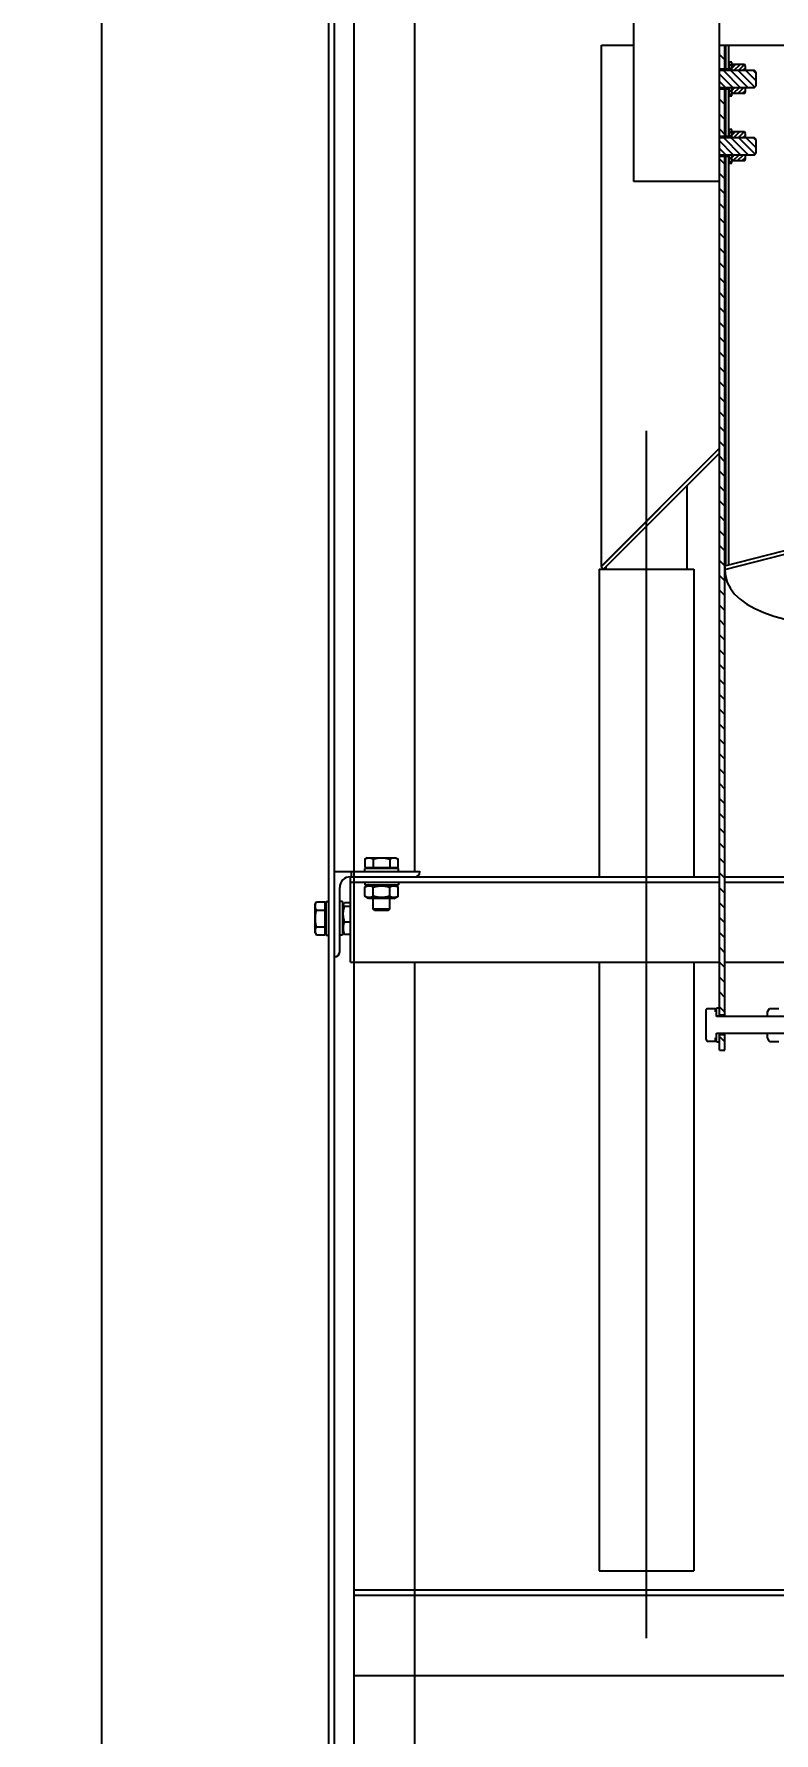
# Model space of a CAD drawing. Extents: x -24065 to -11187, y -102841 to -92978.
# Drawn here: x -22012 to -21572, y -96837 to -95827 of the extents above; entities that cross this region are included whole.
import ezdxf

# ---------------------------------------------------------------- set-up
doc = ezdxf.new("R2010")
doc.units = 0
doc.header["$LTSCALE"] = 200
doc.header["$MEASUREMENT"] = 0
doc.header["$PDMODE"] = 35
doc.header["$PDSIZE"] = 5
doc.linetypes.add('CENTER', pattern=[2, 1.25, -0.25, 0.25, -0.25])
for name, color, linetype in [('DIM', 1, 'Continuous'), ('HACH', 9, 'Continuous'), ('M3', 3, 'Continuous'), ('M4', 4, 'Continuous'), ('MC1', 8, 'CENTER')]:
    doc.layers.add(name, color=color, linetype=linetype)
doc.styles.add('ROMANS', font='romans.shx')
doc.dimstyles.new('CEMI-1. 25', dxfattribs={"dimscale": 25, "dimtxt": 2.5, "dimasz": 2.5, "dimexe": 1, "dimexo": 1, "dimtad": 1, "dimdec": 0, "dimtxsty": 'ROMANS', "dimcen": 0, "dimclrd": 1, "dimclre": 1, "dimclrt": 3, "dimadec": 0, "dimazin": 2, "dimtfac": 1, "dimtdec": 0, "dimtmove": 0, "dimatfit": 3, "dimfxl": 1.25, "dimlwd": -1, "dimlwe": -1, "dimarcsym": 1})
pattern_1 = [(135, (4574.1627, 1708.9625), (-2.2097087, -2.2097087), [])]
pattern_2 = [(45, (4574.1627, 1708.9625), (-1.32582521, 1.32582521), [])]

# ---------------------------------------------------------------- blocks, each defined once
blk = doc.blocks.new('ghhfhf')
at = {"layer": 'HACH'}
h = blk.add_hatch(dxfattribs=at)
h.set_pattern_fill('ANSI31', color=256, scale=50, style=0)
h.set_pattern_definition([(135, (-27662.785, 1708.9625), (4.4194174, 4.4194174), [])])
h.paths.add_polyline_path([(-11879.3, -19608.8), (-11882.5, -19608.8), (-11882.5, -19614.3), (-11882.5, -19617.8), (-11879.3, -19617.8)])
h.paths.add_polyline_path([(-11882.5, -19101.7), (-11882.5, -19086.9), (-11879.3, -19086.9), (-11879.3, -19330.2), (-11879.3, -19332.3), (-11879.3, -19597.8), (-11882.5, -19597.8), (-11882.5, -19588.1)])
h.paths.add_polyline_path([(-11882.5, -19074.9), (-11882.5, -19046.9), (-11879.3, -19046.9), (-11879.3, -19074.9)])
h.paths.add_polyline_path([(-11882.5, -19034.9), (-11882.5, -19020.9), (-11879.3, -19020.9), (-11879.3, -19034.9)])
h = blk.add_hatch(dxfattribs=at)
h.set_pattern_fill('ANSI31', color=256, scale=12.5, style=0)
h.set_pattern_definition([(45, (4574.1627, 1748.9625), (-1.10485435, 1.10485435), [])])
h.paths.add_polyline_path([(-11875.1, -19030.9), (-11876.8, -19030.9), (-11876.8, -19035.6), (-11875.1, -19035.6), (-11875.1, -19033.2)])
h.paths.add_polyline_path([(-11876.8, -19050.9), (-11875.1, -19050.9), (-11875.1, -19048.5), (-11875.1, -19046.1), (-11876.8, -19046.1)])
h = blk.add_hatch(dxfattribs=at)
h.set_pattern_fill('ANSI31', color=256, scale=15, style=0)
h.set_pattern_definition(pattern_2)
h.paths.add_polyline_path([(-11874.6, -19049.4), (-11867.6, -19049.4), (-11867.1, -19048.5), (-11867.1, -19045.9), (-11875.1, -19045.9), (-11875.1, -19046.1), (-11875.1, -19048.5)])
h.paths.add_polyline_path([(-11867.6, -19032.3), (-11874.6, -19032.3), (-11875.1, -19033.2), (-11875.1, -19035.6), (-11875.1, -19035.9), (-11867.1, -19035.9), (-11867.1, -19033.2)])
h = blk.add_hatch(dxfattribs=at)
h.set_pattern_fill('ANSI31', color=256, scale=25, angle=90, style=0)
h.set_pattern_definition(pattern_1)
h.paths.add_polyline_path([(-11861.6, -19045.9), (-11860.7, -19044.9), (-11860.7, -19036.8), (-11861.6, -19035.9), (-11867.1, -19035.9), (-11875.1, -19035.9), (-11882.5, -19035.9), (-11882.5, -19045.9), (-11875.1, -19045.9), (-11867.1, -19045.9)])
h = blk.add_hatch(dxfattribs=at)
h.set_pattern_fill('ANSI31', color=256, scale=25, angle=90, style=0)
h.set_pattern_definition(pattern_1)
h.paths.add_polyline_path([(-11861.6, -19085.9), (-11860.7, -19084.9), (-11860.7, -19076.8), (-11861.6, -19075.9), (-11867.1, -19075.9), (-11875.1, -19075.9), (-11882.5, -19075.9), (-11882.5, -19085.9), (-11875.1, -19085.9), (-11867.1, -19085.9)])
h = blk.add_hatch(dxfattribs=at)
h.set_pattern_fill('ANSI31', color=256, scale=12.5, style=0)
h.set_pattern_definition([(45, (4574.1627, 1708.9625), (-1.10485435, 1.10485435), [])])
h.paths.add_polyline_path([(-11875.1, -19070.9), (-11876.8, -19070.9), (-11876.8, -19075.6), (-11875.1, -19075.6), (-11875.1, -19073.2)])
h.paths.add_polyline_path([(-11876.8, -19090.9), (-11875.1, -19090.9), (-11875.1, -19088.5), (-11875.1, -19086.1), (-11876.8, -19086.1)])
h = blk.add_hatch(dxfattribs=at)
h.set_pattern_fill('ANSI31', color=256, scale=15, style=0)
h.set_pattern_definition(pattern_2)
h.paths.add_polyline_path([(-11874.6, -19089.4), (-11867.6, -19089.4), (-11867.1, -19088.5), (-11867.1, -19085.9), (-11875.1, -19085.9), (-11875.1, -19086.1), (-11875.1, -19088.5)])
h.paths.add_polyline_path([(-11867.6, -19072.3), (-11874.6, -19072.3), (-11875.1, -19073.2), (-11875.1, -19075.6), (-11875.1, -19075.9), (-11867.1, -19075.9), (-11867.1, -19073.2)])
at = {"layer": 'M3'}
for p, q in [((-11933.3, -19101.7), (-11933.3, -18731.7)), ((-11882.5, -19597.8), (-11882.5, -18731.7)), ((-12114.3, -20157.2), (-12114.3, -18956.7)), ((-12111.1, -20153.5), (-12111.1, -18956.7)), ((-12063.5, -18956.7), (-12063.5, -19511.6)), ((-11952.6, -19020.9), (-11933.3, -19020.9)), ((-11952.6, -19330.5), (-11952.6, -19020.9)), ((-11882.5, -19020.9), (-11758.6, -19020.9)), ((-11879.3, -19035.9), (-11879.3, -19020.9)), ((-11879.2, -19035.9), (-11879.2, -19020.9)), ((-11878.9, -19020.9), (-11878.9, -19034.9)), ((-11876.9, -19034.9), (-11876.9, -19020.9)), ((-11882.5, -19034.9), (-11879.3, -19034.9)), ((-11878.9, -19034.9), (-11876.9, -19034.9)), ((-11875.1, -19030.9), (-11876.8, -19030.9)), ((-11876.8, -19035.9), (-11876.8, -19030.9)), ((-11876.8, -19035.6), (-11875.1, -19035.6)), ((-11875.1, -19035.9), (-11875.1, -19030.9)), ((-11874.6, -19032.3), (-11875.1, -19033.2)), ((-11867.6, -19032.3), (-11874.6, -19032.3)), ((-11867.1, -19033.2), (-11867.6, -19032.3)), ((-11867.1, -19035.9), (-11867.1, -19033.2)), ((-11861.6, -19035.9), (-11882.5, -19035.9)), ((-11860.7, -19036.8), (-11861.6, -19035.9)), ((-11861.6, -19045.9), (-11860.7, -19044.9)), ((-11860.7, -19044.9), (-11860.7, -19036.8)), ((-11882.5, -19045.9), (-11861.6, -19045.9)), ((-11879.3, -19046.9), (-11882.5, -19046.9)), ((-11879.3, -19075.9), (-11879.3, -19045.9)), ((-11879.2, -19075.9), (-11879.2, -19045.9)), ((-11876.9, -19046.9), (-11878.9, -19046.9)), ((-11878.9, -19046.9), (-11878.9, -19074.9)), ((-11876.9, -19074.9), (-11876.9, -19046.9)), ((-11876.8, -19050.9), (-11876.8, -19045.9)), ((-11875.1, -19046.1), (-11876.8, -19046.1)), ((-11876.8, -19050.9), (-11875.1, -19050.9)), ((-11875.1, -19050.9), (-11875.1, -19045.9)), ((-11875.1, -19048.5), (-11874.6, -19049.4)), ((-11874.6, -19049.4), (-11867.6, -19049.4)), ((-11868.4, -19049.5), (-11873.9, -19049.5)), ((-11867.6, -19049.4), (-11867.1, -19048.5)), ((-11867.1, -19048.5), (-11867.1, -19045.9)), ((-11882.5, -19074.9), (-11879.3, -19074.9)), ((-11861.6, -19075.9), (-11882.5, -19075.9)), ((-11878.9, -19074.9), (-11876.9, -19074.9)), ((-11875.1, -19070.9), (-11876.8, -19070.9)), ((-11876.8, -19075.9), (-11876.8, -19070.9)), ((-11876.8, -19075.6), (-11875.1, -19075.6)), ((-11875.1, -19075.9), (-11875.1, -19070.9)), ((-11874.6, -19072.3), (-11875.1, -19073.2)), ((-11867.6, -19072.3), (-11874.6, -19072.3)), ((-11867.1, -19073.2), (-11867.6, -19072.3)), ((-11867.1, -19075.9), (-11867.1, -19073.2)), ((-11860.7, -19076.8), (-11861.6, -19075.9)), ((-11882.5, -19085.9), (-11861.6, -19085.9)), ((-11879.3, -19597.8), (-11879.3, -19085.9)), ((-11879.2, -19330.1), (-11879.2, -19085.9)), ((-11876.8, -19090.9), (-11876.8, -19085.9)), ((-11875.1, -19086.1), (-11876.8, -19086.1)), ((-11875.1, -19090.9), (-11875.1, -19085.9)), ((-11867.1, -19088.5), (-11867.1, -19085.9)), ((-11861.6, -19085.9), (-11860.7, -19084.9)), ((-11860.7, -19084.9), (-11860.7, -19076.8)), ((-11879.3, -19086.9), (-11882.5, -19086.9)), ((-11876.9, -19086.9), (-11878.9, -19086.9)), ((-11878.9, -19086.9), (-11878.9, -19330.1)), ((-11876.9, -19329.6), (-11876.9, -19086.9)), ((-11876.8, -19090.9), (-11875.1, -19090.9)), ((-11875.1, -19088.5), (-11874.6, -19089.4)), ((-11874.6, -19089.4), (-11867.6, -19089.4)), ((-11868.4, -19089.5), (-11873.9, -19089.5)), ((-11867.6, -19089.4), (-11867.1, -19088.5)), ((-11882.5, -19101.7), (-11933.3, -19101.7)), ((-11879.3, -19257.1), (-11879.2, -19257)), ((-11952.8, -19330.7), (-11882.5, -19260.3)), ((-11951.5, -19329.3), (-11882.5, -19260.3)), ((-11882.5, -19263.1), (-11951.4, -19332.1)), ((-11879.2, -19259.8), (-11879.3, -19260)), ((-11901.6, -19332.1), (-11901.6, -19282.2)), ((-11879.3, -19330.2), (-11778.9, -19304.3)), ((-11879.3, -19332.3), (-11779.3, -19306.6)), ((-11953.8, -19332.1), (-11897.6, -19332.1)), ((-11953.8, -19332.1), (-11953.8, -19514.8)), ((-11951.4, -19332.1), (-11952.8, -19330.7)), ((-11949.8, -19332.1), (-11949.8, -19330.5)), ((-11897.6, -19332.1), (-11897.6, -19514.8)), ((-11879.3, -19330.2), (-11879.3, -19332.3)), ((-12073.1, -19509.9), (-12093.1, -19509.9)), ((-12093.1, -19511.6), (-12093.1, -19509.9)), ((-12091.6, -19503.5), (-12093, -19504.3)), ((-12093, -19504.3), (-12093, -19509.3)), ((-12093, -19509.3), (-12073.3, -19509.3)), ((-12091.6, -19503.5), (-12074.6, -19503.5)), ((-12090.8, -19509.9), (-12090.8, -19509.3)), ((-12088, -19504.3), (-12088, -19509.3)), ((-12078.2, -19504.3), (-12078.2, -19509.3)), ((-12075.4, -19509.9), (-12075.4, -19509.3)), ((-12074.6, -19503.5), (-12073.3, -19504.3)), ((-12073.3, -19509.3), (-12073.3, -19504.3)), ((-12073.1, -19511.6), (-12073.1, -19509.9)), ((-12111.1, -19511.6), (-12060.3, -19511.6)), ((-12101.6, -19514.8), (-11882.5, -19514.8)), ((-12101.6, -19565.6), (-12101.6, -19514.8)), ((-12101.6, -19518), (-11882.5, -19518)), ((-12101.1, -19511.6), (-12101.1, -19514.8)), ((-12093.1, -19518), (-12093.1, -19519.7)), ((-12093.1, -19519.7), (-12073.1, -19519.7)), ((-12090.8, -19519.7), (-12093, -19520.9)), ((-12075.5, -19519.7), (-12073.3, -19520.9)), ((-12073.1, -19518), (-12073.1, -19519.7)), ((-12060.3, -19511.6), (-12060.3, -19511.8)), ((-11879.3, -19514.8), (-11777.4, -19514.8)), ((-11879.3, -19518), (-11209.3, -19518)), ((-11850.1, -19518), (-11850.1, -19518.1)), ((-12122.4, -19531.1), (-12121.7, -19529.8)), ((-12121.7, -19529.8), (-12116.6, -19529.8)), ((-12116.6, -19549.5), (-12116.6, -19529.8)), ((-12116, -19549.6), (-12116, -19529.6)), ((-12116, -19529.6), (-12114.3, -19529.6)), ((-12108, -19521.2), (-12108, -19559.4)), ((-12106.3, -19529.6), (-12108, -19529.6)), ((-12106.3, -19529.6), (-12106.3, -19549.6)), ((-12093, -19526.4), (-12093, -19520.9)), ((-12090.8, -19527.7), (-12093, -19526.4)), ((-12075.5, -19527.7), (-12090.8, -19527.7)), ((-12088.1, -19534), (-12088.1, -19527.7)), ((-12088, -19526.4), (-12088, -19520.9)), ((-12078.3, -19520.9), (-12078.3, -19526.4)), ((-12078.1, -19534), (-12078.1, -19527.7)), ((-12075.5, -19527.7), (-12073.3, -19526.4)), ((-12073.3, -19526.4), (-12073.3, -19520.9)), ((-12122.4, -19548.1), (-12122.4, -19531.1)), ((-12121.7, -19534.7), (-12116.6, -19534.7)), ((-12116, -19531.9), (-12116.6, -19531.9)), ((-12106.3, -19532), (-12105.7, -19531)), ((-12101.6, -19530.4), (-12105, -19530.4)), ((-12105, -19532.2), (-12101.6, -19532.2)), ((-12078.1, -19534), (-12088.1, -19534)), ((-12087.2, -19534.9), (-12088.1, -19534)), ((-12079.1, -19534.9), (-12087.2, -19534.9)), ((-12079.1, -19534.9), (-12078.1, -19534)), ((-12122.4, -19548.1), (-12121.7, -19549.5)), ((-12121.7, -19544.6), (-12116.6, -19544.6)), ((-12116.6, -19549.5), (-12121.7, -19549.5)), ((-12116, -19547.3), (-12116.6, -19547.3)), ((-12116, -19549.6), (-12114.3, -19549.6)), ((-12106.3, -19549.6), (-12108, -19549.6)), ((-12106.3, -19547.3), (-12105.7, -19548.3)), ((-12105, -19541.6), (-12101.6, -19541.6)), ((-12105, -19548.9), (-12101.6, -19548.9)), ((-12111, -19562.4), (-12111.1, -19562.4)), ((-12101.6, -19565.6), (-11882.5, -19565.6)), ((-12063.5, -19565.6), (-12063.5, -20115.9)), ((-11953.8, -19565.6), (-11953.8, -19927.1)), ((-11897.6, -19565.6), (-11897.6, -19927.1)), ((-11879.3, -19565.6), (-11795.1, -19565.6)), ((-11889.8, -19593), (-11890.6, -19594.3)), ((-11890.6, -19594.3), (-11890.6, -19611.3)), ((-11889.8, -19593), (-11884.8, -19593)), ((-11884.8, -19595.1), (-11884.8, -19593)), ((-11884.2, -19595.1), (-11884.8, -19595.1)), ((-11884.2, -19597.8), (-11884.2, -19592.8)), ((-11882.5, -19592.8), (-11884.2, -19592.8)), ((-11884.2, -19597.5), (-11882.5, -19597.5)), ((-11828.6, -19597.8), (-11884.2, -19597.8)), ((-11882.5, -19596.8), (-11879.3, -19596.8)), ((-11854, -19595.1), (-11852.8, -19593)), ((-11854, -19597.8), (-11854, -19595.1)), ((-11852.8, -19593), (-11847.3, -19593)), ((-11884.8, -19612.6), (-11884.8, -19610.5)), ((-11884.8, -19610.5), (-11884.2, -19610.5)), ((-11884.2, -19607.8), (-11828.6, -19607.8)), ((-11884.2, -19612.8), (-11884.2, -19607.8)), ((-11882.5, -19608), (-11884.2, -19608)), ((-11882.5, -19617.8), (-11882.5, -19607.8)), ((-11879.3, -19608.8), (-11882.5, -19608.8)), ((-11879.3, -19617.8), (-11879.3, -19607.8)), ((-11854, -19610.4), (-11854, -19607.8)), ((-11852.8, -19612.6), (-11854, -19610.4)), ((-11890.6, -19611.3), (-11889.8, -19612.6)), ((-11884.8, -19612.6), (-11889.8, -19612.6)), ((-11884.2, -19612.8), (-11882.5, -19612.8)), ((-11882.5, -19617.8), (-11879.3, -19617.8)), ((-11852.8, -19612.6), (-11847.3, -19612.6)), ((-11953.8, -19927.1), (-11897.6, -19927.1))]:
    blk.add_line(p, q, dxfattribs=at)
for centre, radius, start, end in [((-12101.6, -19521.2), 6.35, 90, 180), ((-12063.4, -19511.8), 3.05, 270, 0), ((-12111, -19559.4), 3.05, 270, 0)]:
    blk.add_arc(centre, radius, start, end, dxfattribs=at)
for centre, major_axis, ratio, start_param, end_param in [((-11878.9, -19040.9), (0, 6), 0.027089, 0, 0.585686), ((-11876.9, -19040.9), (0, -6), 0.027089, 3.141593, 3.727278), ((-11878.9, -19040.9), (0, 6), 0.027089, 2.555907, 3.141593), ((-11876.9, -19040.9), (0, -6), 0.027089, 5.6975, 6.283185), ((-11878.9, -19080.9), (0, 6), 0.027089, 0, 0.585686), ((-11876.9, -19080.9), (0, -6), 0.027089, 3.141593, 3.727278), ((-11878.9, -19080.9), (0, 6), 0.027089, 2.555907, 3.141593), ((-11876.9, -19080.9), (0, -6), 0.027089, 5.6975, 6.283185), ((-11544.3, -19246.1), (-334.3, -91.7), 0.240393, 6.217332, 6.964719)]:
    blk.add_ellipse(centre, major_axis=major_axis, ratio=ratio, start_param=start_param, end_param=end_param, dxfattribs=at)
for points, weights in [([(-11873.9, -19049.5), (-11874.6, -19049.5), (-11874.6, -19049.4)], [1, 1.0703468321, 1.07388530434]), ([(-11867.6, -19049.4), (-11867.7, -19049.5), (-11868.4, -19049.5)], [1.07388530434, 1.0703468321, 1]), ([(-11873.9, -19089.5), (-11874.6, -19089.5), (-11874.6, -19089.4)], [1, 1.0703468321, 1.07388530434]), ([(-11867.6, -19089.4), (-11867.7, -19089.5), (-11868.4, -19089.5)], [1.07388530434, 1.0703468321, 1]), ([(-12093, -19504.3), (-12091.6, -19503.5), (-12090.5, -19503.5)], [1, 1.0379548493, 1]), ([(-12090.5, -19503.5), (-12089.4, -19503.5), (-12088, -19504.3)], [1, 1.0379548493, 1]), ([(-12088, -19504.3), (-12085.4, -19503.5), (-12083.1, -19503.5)], [1, 1.0379548493, 1]), ([(-12083.1, -19503.5), (-12080.9, -19503.5), (-12078.2, -19504.3)], [1, 1.0379548493, 1]), ([(-12078.2, -19504.3), (-12076.9, -19503.5), (-12075.8, -19503.5)], [1, 1.0379548493, 1]), ([(-12075.8, -19503.5), (-12074.6, -19503.5), (-12073.3, -19504.3)], [1, 1.0379548493, 1]), ([(-12122.4, -19532.3), (-12122.4, -19531.1), (-12121.7, -19529.8)], [1, 1.0379548493, 1]), ([(-12093, -19520.9), (-12090.5, -19519.5), (-12088, -19520.9)], [1, 1.15804961504, 1]), ([(-12088, -19526.4), (-12090.5, -19527.9), (-12093, -19526.4)], [1, 1.15804961504, 1]), ([(-12088, -19520.9), (-12083.1, -19519.6), (-12078.3, -19520.9)], [1, 1.1481454356, 1]), ([(-12078.3, -19526.4), (-12083.1, -19527.8), (-12088, -19526.4)], [1, 1.1481454356, 1]), ([(-12078.3, -19520.9), (-12075.8, -19519.5), (-12073.3, -19520.9)], [1, 1.15804961504, 1]), ([(-12073.3, -19526.4), (-12075.8, -19527.9), (-12078.3, -19526.4)], [1, 1.15804961504, 1]), ([(-12121.7, -19534.7), (-12122.4, -19533.4), (-12122.4, -19532.3)], [1, 1.0379548493, 1]), ([(-12122.4, -19539.6), (-12122.4, -19537.4), (-12121.7, -19534.7)], [1, 1.03795484931, 1]), ([(-12121.7, -19544.6), (-12122.4, -19541.9), (-12122.4, -19539.6)], [1, 1.03795484931, 1]), ([(-12105, -19532.2), (-12106.5, -19531.3), (-12105, -19530.4)], [1, 1.15804961504, 1]), ([(-12105, -19541.6), (-12106.5, -19536.9), (-12105, -19532.2)], [1, 1.15804961504, 1]), ([(-12122.4, -19547), (-12122.4, -19545.9), (-12121.7, -19544.6)], [1, 1.0379548493, 1]), ([(-12121.7, -19549.5), (-12122.4, -19548.1), (-12122.4, -19547)], [1, 1.0379548493, 1]), ([(-12105, -19548.9), (-12106.4, -19545.2), (-12105, -19541.6)], [1, 1.1481454356, 1]), ([(-12105.7, -19548.3), (-12105.5, -19548.6), (-12105, -19548.9)], [1.07007737726, 1.0524340393, 1])]:
    blk.add_rational_spline(points, weights, degree=2, dxfattribs=at)
at = {"layer": 'MC1', "ltscale": 10}
blk.add_line((-11925.7, -19967.1), (-11925.7, -19250), dxfattribs=at)
blk = doc.blocks.new('*D35')
at = {"layer": 'Defpoints', "color": 0, "transparency": 16777216}
for p in [(-21899.2, -94644.9), (-23572.2, -97035), (-22871.7, -97035)]:
    blk.add_point(p, dxfattribs=at)
at = {"layer": 'DIM', "color": 1, "transparency": 16777216}
for p, q in [((-21924.2, -94644.9), (-23597.2, -94644.9)), ((-23572.2, -94707.4), (-23572.2, -96972.5)), ((-22896.7, -97035), (-23597.2, -97035))]:
    blk.add_line(p, q, dxfattribs=at)
for points in [[(-23582.6, -94707.4), (-23561.8, -94707.4), (-23572.2, -94644.9)], [(-23582.6, -96972.5), (-23561.8, -96972.5), (-23572.2, -97035)]]:
    blk.add_solid(points, dxfattribs=at)
at = {"layer": 'DIM', "color": 3, "transparency": 16777216, "insert": (-23619.1, -95840), "char_height": 62.5, "attachment_point": 5, "rotation": 90, "style": 'ROMANS'}
blk.add_mtext('2390', dxfattribs=at)

msp = doc.modelspace()

# ---------------------------------------------------------------- linework, layer by layer
at = {"layer": 'M4'}
for p, q in [((-21971.7, -95405), (-21971.7, -97035)), ((-21821.7, -97029), (-21821.7, -95405)), ((-21821.7, -96751.8), (-20711.7, -96751.8)), ((-21821.7, -96754.8), (-20711.7, -96754.8)), ((-21821.7, -96802.6), (-20711.7, -96802.6))]:
    msp.add_line(p, q, dxfattribs=at)

# ---------------------------------------------------------------- block references
at = {"layer": 'DIM'}
msp.add_blockref('ghhfhf', (-9722.4, -76813.3), dxfattribs=at)

# ---------------------------------------------------------------- dimensions: what is measured, and where the dimension line sits
dim = msp.add_linear_dim(base=(-23572.2, -97035), p1=(-21899.2, -94644.9), p2=(-22871.7, -97035), angle=90, dimstyle='CEMI-1. 25', dxfattribs=at)
dim.commit()
dim.dimension.update_dxf_attribs({"geometry": '*D35', "text_midpoint": (-23619.1, -95840)})

doc.saveas('drawing.dxf')
